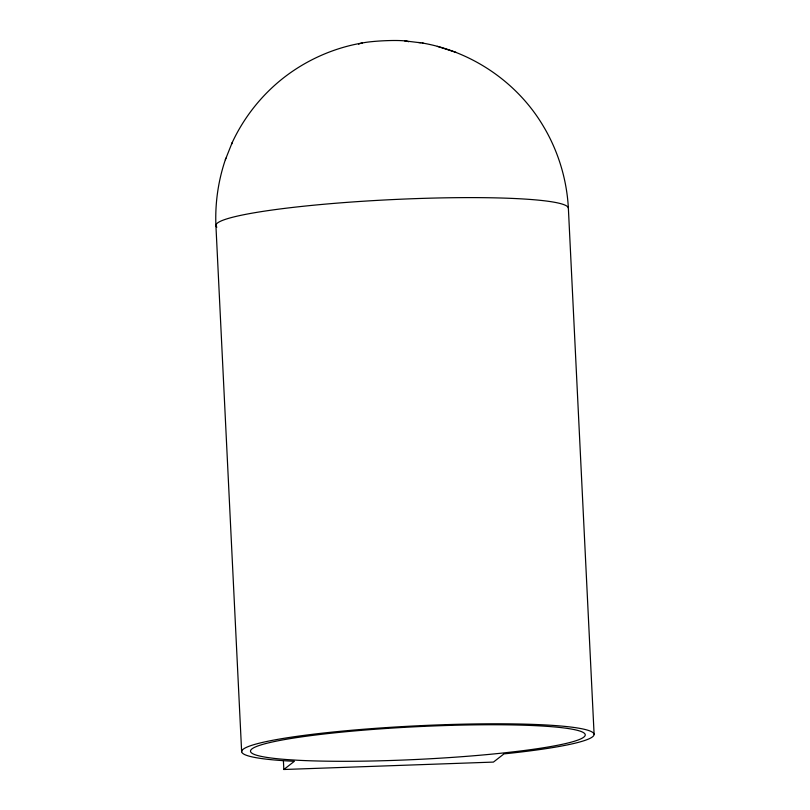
<?xml version="1.0" encoding="UTF-8"?>
<svg xmlns="http://www.w3.org/2000/svg" width="810" height="810" viewBox="0 0 810 810"><rect width="100%" height="100%" fill="white"/><g stroke="black" fill="none" stroke-linecap="round" stroke-linejoin="round"><path stroke-width="1.21" d="M225.939 158.183L225.352 159.732C218.204 180.873 214.994 203.249 215.916 225.544L241.643 751.731M231.569 144.21L232.136 142.722C243.84 117.531 261.468 95.236 283.298 78.054L284.593 77.051C307.294 59.626 334.206 47.79 362.424 42.96M225.352 159.732L232.136 142.722M283.834 769.5L294.384 761.279L291.509 761.157A176.448 17.223 -2.8 0 1 305.431 735.197A176.448 17.223 -2.8 0 1 562.059 726.124A176.448 17.223 -2.8 0 1 507.465 753.523L503.992 753.877L493.442 762.088L283.834 769.5L283.399 760.671M404.615 40.875L422.223 42.991C472.544 51.637 518.359 83.096 543.996 127.322L544.846 128.739C558.748 152.918 566.858 180.286 568.367 208.14L594.105 734.316M418.537 42.484L420.552 42.717M422.223 42.991L423.559 43.284M437.339 46.372L456.091 52.397M216.877 227.134A176.448 17.223 -2.8 0 1 382.047 200.121A176.448 17.223 -2.8 0 1 568.367 208.14M358.658 44.236A25.11 2.45 -2.8 0 1 383.403 40.794A25.11 2.45 -2.8 0 1 408.594 41.766M516.304 751.498L502.99 753.006A167.619 16.362 -2.8 0 1 297.827 760.256L287.277 759.598A167.619 16.362 -2.8 0 1 315.191 735.065A167.619 16.362 -2.8 0 1 551.731 726.702A167.619 16.362 -2.8 0 1 516.304 751.498"/></g></svg>
